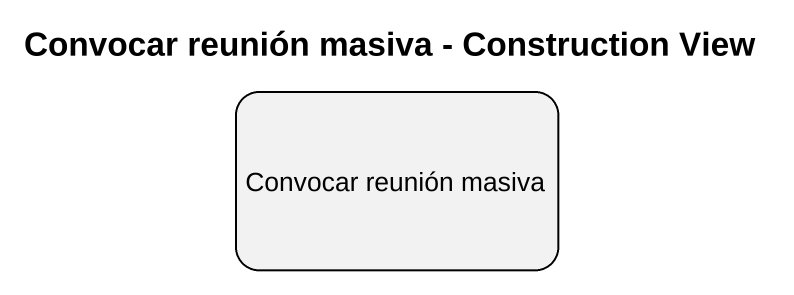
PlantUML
@startuml
title Convocar reunión masiva - Construction View
hide empty description
state "Convocar reunión masiva" as Convocar_reunión_masiva
@enduml
